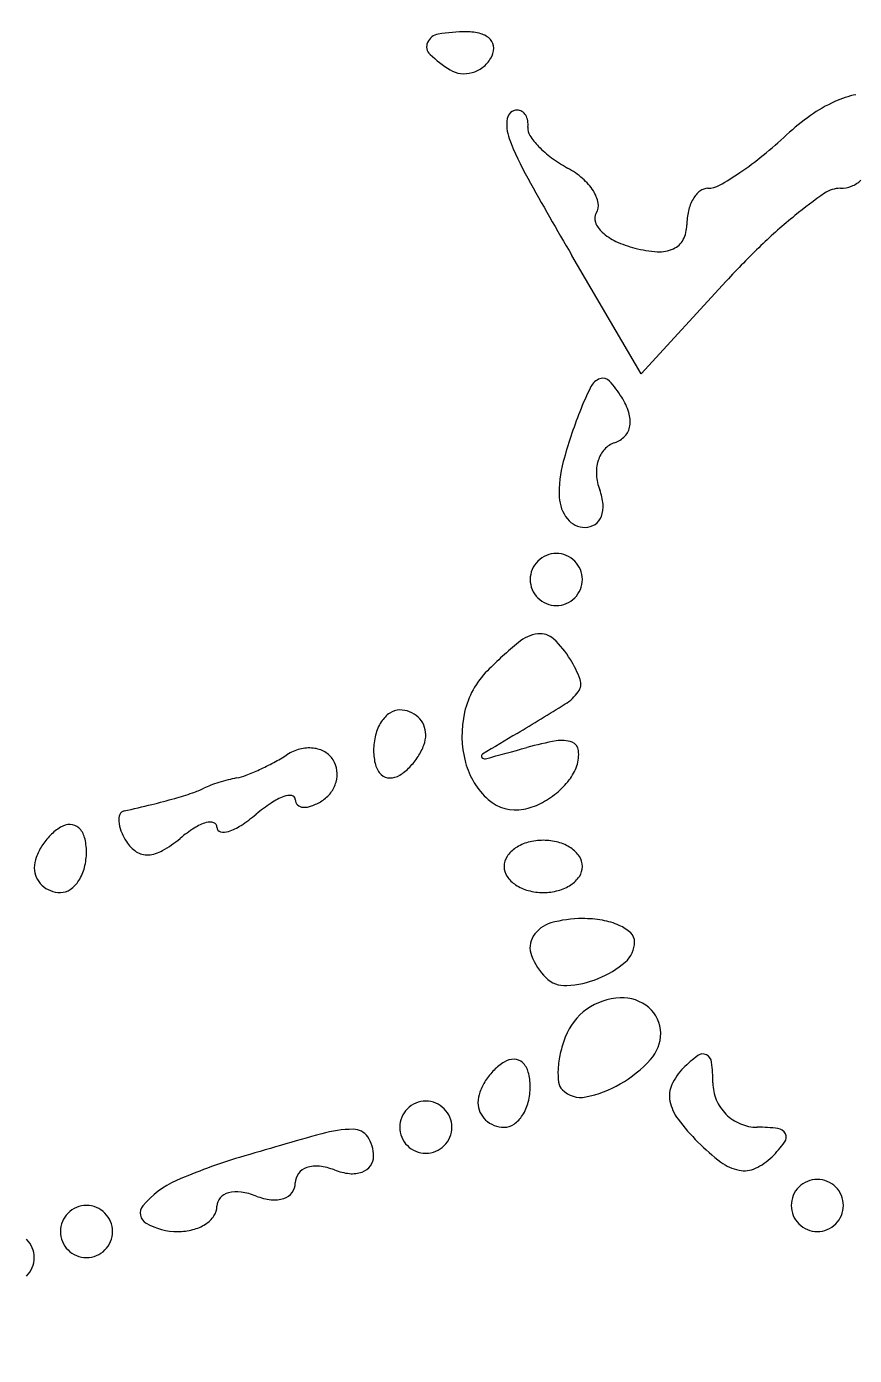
# Model space of a CAD drawing. Header units: metres. Extents: x -22 to 82, y -7 to 32.
# Drawn here: x 10.2276 to 10.2947, y 27.8755 to 27.9833 of the extents above; entities that cross this region are included whole.
import ezdxf

# ---------------------------------------------------------------- set-up
doc = ezdxf.new("R2010")
doc.units = ezdxf.units.M
doc.header["$LTSCALE"] = 2
doc.header["$MEASUREMENT"] = 0
doc.layers.add('ZSILUETAEDIFICIO', color=253, linetype='CONTINUOUS')
doc.layers.add('ZVEREDA', color=253, linetype='CONTINUOUS')

msp = doc.modelspace()

# ---------------------------------------------------------------- hatches: boundary and pattern name
at = {"layer": 'ZVEREDA'}
h = msp.add_hatch(dxfattribs=at)
h.set_pattern_fill('AR-SAND', color=256, scale=0.08)
h.set_pattern_definition([(37.50000000000001, (100.3217642182751, 117.4581959786875), (-0.0050394686487687, 0.1541459015210527), [0, -0.1216, 0, -0.136, 0, -0.13]), (7.499999999999999, (100.3217642182751, 117.4581959786875), (0.1415821364214182, 0.2257716852183792), [0, -0.0656, 0, -0.1096, 0, -0.042]), (327.5, (100.2233642182753, 117.4581959786875), (0.2491313489401196, 0.0004527242829572), [0, -0.04, 0, -0.144, 0, -0.188]), (317.5, (100.2233642182753, 117.4581959786875), (0.2404901283657835, 0.0702140451947399), [0, -0.02, 0, -0.0944, 0, -0.108])])
h.paths.add_polyline_path([(31.4583351261974, 30.10001185127862), (-5.580466054143699, 30.14202237673669), (-5.496152509190097, 24.7095630808688), (0.5053741138006274, 24.71459050236479), (0.5053741138006274, 23.02514520136083), (2.905374113800207, 23.02514520136083), (2.905811148500817, 24.71459050236479), (7.70575982083821, 24.71459050236479), (7.70575982083821, 23.02524487001511), (10.1053227861378, 23.02524487001511), (10.1057598208379, 24.71459050236479), (12.50561829493628, 24.71459050236479), (14.90575982083172, 24.71459050236479), (14.90575982083172, 23.02514520136083), (17.30547676903481, 23.02514520136083), (17.30591380373539, 24.71459050236479), (22.10547676902863, 24.63459050236452), (22.10547676902863, 23.02461800278962), (24.5050398048495, 23.02461800278962), (24.5050398048495, 24.63406330379348), (31.4583221007949, 24.61459050236454), (29.30561829493013, 24.61459050236454), (29.30561829493013, 20.61092766967829), (30.50572014345363, 20.61326742045304), (30.50572014345363, 24.61459050236454), (31.4583221007949, 24.61459050236454)])
h.paths.add_polyline_path([(3.274978631708791, 29.84745587849517), (21.85115500656482, 29.84745587849517), (21.85115500656482, 26.26298918530352), (3.274978631708791, 26.26298918530352)], flags=16)
edge = h.paths.add_edge_path(flags=0)
edge.add_line((4.190763625501631, 28.45334721717251), (4.191796270515823, 28.45334721717251))
edge.add_arc((4.030850849770815, 28.47872758158093), 0.1629343160792154, 351.0385129392877, 357.3660182868147)
edge.add_arc((4.112611057247875, 28.47496619707363), 0.0810876329450389, 344.53720768220717, 357.3660765305271, ccw=False)
edge = h.paths.add_edge_path(flags=0)
edge.add_arc((4.129473601766023, 28.48361260777853), 0.0424070857397566, 8.446156974039805, 17.04280200703507)
edge.add_arc((4.048520085864993, 28.46875624364435), 0.1245244297232045, 3.3254775150875844, 12.657113459455672, ccw=False)
edge.add_arc((4.009668740244905, 28.46649875537224), 0.1634413066505545, 3.325477516473139, 5.867953198212037)
edge.add_arc((4.024461425057098, 28.46801930679646), 0.148570677863494, 5.867861931155238, 8.446156969658695)
edge = h.paths.add_edge_path(flags=0)
edge.add_arc((4.187625943115307, 27.71049756740979), 0.005506773619038, 0, 44.649192788606285, ccw=False)
edge.add_line((4.193132716734738, 27.71049756740979), (4.193170576032799, 27.71059180186387))
edge.add_arc((4.083131412969806, 27.72142825678299), 0.110571452748189, 354.3757511834748, 357.7808422671732)
edge.add_arc((4.083495542828814, 27.72707965905653), 0.1105714527485412, 354.8460124112327, 363.6003750095574)
edge.add_arc((4.265141154600997, 27.71569919341579), 0.0736096129205384, 165.585485692761, 181.0365879312016)
edge = h.paths.add_edge_path(flags=0)
edge.add_ellipse((4.155844521799992, 27.55226263330349), major_axis=(-0.004886144824328529, 0.5517489951021792), ratio=0.0764573230342362, start_angle=264.41174822548277, end_angle=281.9145976805995, ccw=False)
edge.add_arc((-177.0033036909715, 27.24610176780652), 181.2017851309283, -3.410605131648481e-12, 0.07993633669821065, ccw=False)
edge.add_line((4.198481439956822, 27.24610176779618), (4.210484766247419, 27.6590139235833))
edge.add_ellipse((4.18687514976483, 27.77778923014426), major_axis=(0.01575538398604225, -0.1077800230216994), ratio=0.5161088083865675, start_angle=337.05526251174393, end_angle=345.80434126128097, ccw=False)
edge = h.paths.add_edge_path(flags=0)
edge.add_arc((387.0379938681306, 26.57348742740584), 383.1770730560518, 179.7962796488156, 179.8227156500893, ccw=False)
edge.add_arc((63.47661150482531, 27.72394417231078), 59.61364541384286, 179.6242268241421, 179.7962796450261, ccw=False)
edge.add_arc((107.9126775625507, 27.43250698258277), 104.0506671673548, 179.4892207827528, 179.6242268252662, ccw=False)
edge.add_arc((4.908773407262004, 28.32581589378475), 1.043191389333353, 173.5744382351789, 178.1175676432889, ccw=False)
edge.add_arc((3.941956756071903, 28.43638332363668), 0.0700943375474026, 136.9440126095541, 174.9430767679891, ccw=False)
edge.add_arc((3.939591411760631, 28.44492007257332), 0.0627084935053294, 98.57263522089539, 141.1716653543758, ccw=False)
edge.add_arc((3.971787529488921, 28.27408536092594), 0.2365196678389941, 91.78341864015289, 100.1162303726033, ccw=False)
edge.add_arc((4.161354391850892, 22.18584956753244), 6.327705978506592, 91.01273401402932, 91.78341864030182, ccw=False)
edge.add_line((4.049514576590127, 28.51256710557305), (4.169165289891879, 28.51468221717266))
edge.add_line((4.169165289891879, 28.51468221717232), (4.179750299263304, 28.53043944484654))
edge.add_arc((4.190827730734469, 28.52494372944767), 0.0123657743692955, 51.76101418273163, 153.6131534045893, ccw=False)
edge.add_line((4.198481439891822, 28.53465625290397), (4.198481439891822, 28.53636044799151))
edge.add_arc((4.193339192636984, 28.51586697619842), 0.0211287740527576, 75.9140893002533, 183.0668013861589)
edge.add_line((4.172240678425823, 28.51473658199643), (4.049514576590127, 28.51256710557305))
edge.add_arc((4.161354391844498, 22.18584956753244), 6.327705978506354, 91.01273401397248, 91.78341864024476)
edge.add_arc((3.971787529489319, 28.27408536092594), 0.2365196678390667, 91.78341864027549, 100.1162378328985)
edge.add_arc((3.941258338745911, 28.44519436956017), 0.0627084935053418, 100.1162378329312, 120.5228893311077)
edge.add_arc((3.942263761789718, 28.43729516592452), 0.0700943375474093, 117.9506432260986, 158.4595108276586)
edge.add_arc((4.001405707587139, 28.41591235581501), 0.1329691207264811, 159.2459526752788, 175.8968395766796)
edge.add_arc((4.909294928725814, 28.35078371074917), 1.04319138933335, 175.8968395763732, 179.4892207827571)
edge.add_arc((107.9126775622392, 27.43250698108915), 104.0506671670563, 179.4892207819287, 179.6242268244366)
edge.add_arc((63.47661150489225, 27.72394417644966), 59.6136454138861, 179.6242268281098, 179.7962796489794)
edge.add_arc((387.0379938451551, 26.57348740949783), 383.1770730331307, 179.7962796461218, 179.8227156473993)
edge.add_line((3.862755088178147, 27.75911035599103), (3.884622839891307, 27.72070371717251))
edge.add_arc((3.929255688633731, 27.74845655913333), 0.0525576961415898, 211.8734753522308, 222.0820973833024)
edge.add_arc((3.940104661909288, 27.75825274944765), 0.0671749997825091, 222.0818102784924, 230.2563674642507)
edge.add_arc((3.958449832274908, 27.78343227505326), 0.0982851158739191, 231.4181484407944, 254.9741783521728)
edge.add_arc((3.959368323424485, 27.7758030788865), 0.0911999037654329, 253.1739702547738, 268.217256623099)
edge.add_arc((3.968627737210397, 41.24924821526616), 13.56460629090511, 269.9489048779313, 270.3532500274084)
edge.add_arc((4.049525169780992, 16.95504494612499), 10.72985513343538, 89.5075836061958, 89.98540653837108, ccw=False)
edge.add_arc((4.130247462298712, 27.54011210430104), 0.1448483138350315, 64.17034698782749, 85.44946313993978, ccw=False)
edge.add_arc((4.191746138397974, 27.66642980881176), 0.0043674083606586, 1.4282544963651844, 68.34992075025048, ccw=False)
edge.add_arc((4.197384248272812, 27.67701561994579), 0.0105538936861254, 212.0429010611537, 263.0773218994982, ccw=False)
edge.add_arc((4.200612712082403, 27.70999352945552), 0.0404527841329601, 231.8085000024286, 252.4850053579366, ccw=False)
edge.add_arc((4.161788889977004, 27.66257060467501), 0.0208577567284913, 48.53142696656482, 82.63062587060486)
edge.add_arc((4.11933816690663, 27.13308106570912), 0.5520225538390414, 85.31102351279071, 89.99478211468639)
edge.add_arc((4.118411279294634, 16.9552485283175), 10.72985513343608, 89.99478211606726, 90.35325002811415)
edge.add_arc((4.073781246147718, 41.2494889468843), 13.56460629090747, 269.50474175352076, 269.9090879921701, ccw=False)
edge.add_arc((3.956613111675125, 27.77658927219733), 0.0911999037654514, 239.2648217281377, 269.94890487625094, ccw=False)
edge.add_arc((3.940104661909288, 27.75825274944765), 0.0671749997825307, 215.766892496466, 243.3781184107606, ccw=False)
edge.add_line((3.885598753388649, 27.71898970661965), (3.862755088177721, 27.75911035598011))
edge = h.paths.add_edge_path(flags=0)
edge.add_arc((3.982208672812931, 27.77710128656037), 0.0039699795081061, 57.093542815945284, 128.0095147918335, ccw=False)
edge.add_arc((3.983777369758798, 27.77691396217733), 0.0035691351575788, -36.39606693346491, 80.51639118771561, ccw=False)
edge.add_arc((3.985008823383225, 27.77555727172944), 0.0018093348073117, 293.7971605359992, 335.12409378026587, ccw=False)
edge.add_arc((3.984854518882713, 27.77590723729099), 0.002191808038586, 257.1681723130867, 293.7964911424778, ccw=False)
edge.add_arc((3.98554989726631, 27.77896024180501), 0.0053230039216045, 238.282669802615, 257.1684968903267, ccw=False)
edge.add_arc((3.980302814458611, 27.77683864407101), 0.0034331700992157, 99.02971341141892, 315.4979837284754, ccw=False)
edge = h.paths.add_edge_path(flags=0)
edge.add_arc((4.003867887505493, 27.77651366478631), 0.0041965817445002, 179.5419055987072, 270.4580944011244)
edge.add_arc((4.003949051078308, 27.77651352882827), 0.0041965817444636, 269.3499522369119, 383.1232100615633)
edge.add_arc((4.003864094692489, 27.77672872215237), 0.0041965817444639, 19.96411019100292, 182.4788541983977)
edge = h.paths.add_edge_path(flags=0)
edge.add_arc((3.979353550216473, 28.42993420992462), 0.0009651872828333, 125.0907544769644, 237.6009057839097)
edge.add_arc((3.995965221876986, 28.40704187017155), 0.0279429480104366, 127.8062335931203, 268.779035296377)
edge.add_line((3.995369806797299, 28.37910526650563), (4.002718144077988, 28.38645734180113))
edge.add_arc((4.10007393273122, 28.38764962442366), 0.0973630891154655, 166.3647067637932, 180.7016464897838, ccw=False)
edge.add_arc((3.991574634341134, 28.42003595056144), 0.0167827455633406, 325.7976337708378, 488.477492724186)
edge.add_arc((3.995342312636922, 28.45231582363164), 0.0238394652163404, 233.4109544616884, 272.5958997522416)
edge.add_arc((3.987035091752404, 28.42505208948006), 0.0100004255996245, 20.17316381762081, 145.4473270086913)

# ---------------------------------------------------------------- linework, layer by layer
at = {"layer": 'ZSILUETAEDIFICIO'}
for p, q in [((10.27743480410962, 27.95514006625405), (10.27181067910962, 27.96473694125393)), ((10.28432355410931, 27.96266081625413), (10.27743480410962, 27.95514006625405))]:
    msp.add_line(p, q, dxfattribs=at)
for centre, radius, start, end in [((10.261171027091, 27.98155484469254), 0.0011508836762109, 99.02949348470847, 156.6840249350157), ((10.26327156104912, 27.96833488388285), 0.0145366823713132, 89.99983027874644, 99.02840938595568), ((10.26327160548931, 27.97849406249435), 0.004377503759770001, 74.56910225859814, 90.00001805850596), ((10.26399954983182, 27.98113132833032), 0.0016416174216916, 42.48827374209792, 74.56876527833937), ((10.260908530129, 27.981667972678), 0.0008650470164518, 156.6835480416394, 226.7240309491135), ((10.2644578898273, 27.98155114552173), 0.0010200693338153, 359.2821887317184, 42.48833579220006), ((10.26388741372898, 27.98155828305318), 0.0015905900809591, 328.2827751373455, 359.282544026466), ((10.26729844183342, 27.98845433679446), 0.0101862974427074, 226.7234678354805, 238.2821338653045), ((10.26291542730931, 27.98215897248326), 0.0027332122369466, 307.6150980099825, 328.283227421014), ((10.26305240305123, 27.98158421476097), 0.0021099478902022, 238.2822481462088, 263.0229542478415), ((10.26308239656262, 27.98182929925684), 0.0023568608725388, 263.0229402028448, 285.7938326228482), ((10.26303186966632, 27.982007906587), 0.0025424775355707, 285.7939818250169, 307.6143388600678), ((10.29819864897098, 27.96603791391527), 0.0122760976014975, 114.5022062409039, 125.0600729890935), ((10.29656964024323, 27.96961223414974), 0.0083480657064606, 102.1079080472879, 114.5026376000195), ((10.26737677744291, 27.97571453255398), 0.0008120337000661, 89.99988240396209, 170.9604467713789), ((10.26737679177521, 27.97578265073781), 0.0007439155164034, 58.5661395143121, 90.00097549618735), ((10.2672822166644, 27.97562793193651), 0.0009252504524277, 31.87057379954345, 58.56567441257496), ((10.26702153053364, 27.97546590272833), 0.0012321881037401, 9.247571328893672, 31.86868145851713), ((10.30150859444191, 27.96132160919302), 0.0180379783047143, 125.0605373064145, 132.9733765014902), ((10.26972600107663, 27.97534079776898), 0.0031908000547886, 170.9605939462313, 200.6105542328958), ((10.26920013441782, 27.97500077696583), 0.0009641144084283, 172.2708374178166, 213.7448143863647), ((10.2664542020818, 27.97537347885242), 0.0018069956742341, 352.2703979190585, 9.249238013841294), ((10.28908718328941, 27.98262230834496), 0.0238759583318216, 200.6106665683055, 209.1300604627441), ((10.27354573530991, 27.97790379003914), 0.0061901771727014, 213.7443853245934, 224.2487363785139), ((10.2637504814399, 28.00185018874197), 0.0373537255662434, 309.0916134116578, 312.9731458951092), ((10.27530295131987, 27.97961541608652), 0.0086432307448657, 224.248249791819, 233.5809247289157), ((10.2697916951804, 27.99441413906084), 0.0277729584618091, 304.2445744216507, 309.0917620469357), ((10.27744371649047, 27.98251721549951), 0.0122492417463264, 233.5813667762997, 240.7675684177589), ((10.26785127157538, 27.96537646994176), 0.0073930635596272, 49.1615718906689, 60.76710057147776), ((10.55893565279462, 28.13300230512982), 0.3327972103156498, 209.1298761159649, 210.3718072761157), ((10.26969616005573, 27.96751083416734), 0.0045718715864142, 32.5270075420395, 49.16209487847328), ((10.27173013763988, 27.991566737982), 0.0243283609434235, 299.6743658267448, 304.2443589501184), ((10.29360395243, 27.97255855531546), 0.0023707042528016, 291.4541773038613, 313.5213794740971), ((10.2711938150162, 27.96846598457751), 0.0027955600471348, 10.77852999897982, 32.5262090299125), ((10.28359800543441, 27.96817136810233), 0.0022739489399319, 128.3941483702636, 150.0153117972104), ((10.2828404753584, 27.96912736019846), 0.0010542060557611, 89.99979612282408, 128.3950414204039), ((10.2828404732584, 27.97206795853145), 0.0018863922773653, 270.0001777207437, 299.6747028389979), ((10.31508326384963, 27.93698527255975), 0.0399415305186885, 124.8176220606931, 129.1214042298274), ((10.29357078082222, 27.96791737450354), 0.0022641917505559, 90.00004333711567, 124.817621712485), ((10.2935707833615, 27.97264294040474), 0.0024613741506517, 269.9999010247111, 291.4543253316943), ((10.27282124939049, 27.96877579670701), 0.0011388988874625, 328.282473882916, 10.77880668688683), ((10.28461988197682, 27.96758186805079), 0.003453670081497, 150.0169870516542, 167.2362719037624), ((10.27451692648239, 27.96772780359976), 0.000854492783241, 148.2821934962897, 200.7014796548524), ((10.28627413702839, 27.96720704354703), 0.0051498579187455, 167.2353156819297, 179.999747367302), ((10.31769169916265, 27.93377795475254), 0.0440756352943636, 129.1213323557584, 133.8920065178533), ((10.27566410070648, 27.96816136963946), 0.0020808647538594, 200.7027975497675, 227.7186638863517), ((10.277218654526, 27.96987070906084), 0.0043913795937517, 227.7168090156752, 245.315258265437), ((10.2785654897491, 27.96720706409826), 0.0025587893605986, 332.390628591794, 4.827566522514901e-05), ((10.27927474515741, 27.97434451962954), 0.009315045877666002, 245.3163148158231, 255.345149846491), ((10.27931419062972, 27.97449527748887), 0.0094708787271541, 255.3450220332856, 266.4677052692971), ((10.27890320466142, 27.96783788811479), 0.0028008155534179, 266.4684401077392, 294.0213898358546), ((10.27937246956822, 27.96678502942297), 0.0016481139544014, 294.0204065577189, 332.390250956389), ((10.33130671289899, 27.91962594931067), 0.0637135541522919, 133.8920304140543, 137.5114476455283), ((10.27451657984531, 27.95351264839161), 0.0013012000497935, 109.1838884613389, 153.3609064559808), ((10.27432674078202, 27.95405821860913), 0.0007235446755033, 42.61588489811142, 109.18213731825), ((10.26852868751641, 27.9487233815633), 0.0086024981577703, 31.71754305769743, 42.61728818747084), ((10.29504857935743, 27.94321301819923), 0.0242717330443256, 153.3599727125828, 158.6139918078864), ((10.27095822706613, 27.95022495564479), 0.0057463841641915, 17.98092296924249, 31.71727130613314), ((10.30933515092312, 27.9376188177676), 0.0396145230567346, 158.61482878324, 164.7708106985358), ((10.27419062392914, 27.95127403889217), 0.0023480073251888, 351.1781273469044, 17.98083979193437), ((10.27496133229599, 27.95115439049766), 0.001568066863798, 316.8734577345681, 351.179396463335), ((10.27586962129379, 27.94775731067102), 0.0018880723248739, 108.4351500638965, 138.3415423570987), ((10.27463553513351, 27.95145965032845), 0.0020145277818161, 288.4340301207583, 316.8713606617687), ((10.2769669373304, 27.94714492317428), 0.0031731417445442, 162.5092587351012, 183.6703578378458), ((10.27633364725062, 27.94734449406548), 0.002509150128804, 138.341752408029, 162.5094286277807), ((10.28017461802281, 27.94555753045483), 0.009392679331366999, 164.770908410679, 182.7017307657296), ((10.27793580162262, 27.94720705127526), 0.0041439959649513, 183.6700512806968, 200.9934791186697), ((10.27379462347722, 27.94525645841657), 0.0030055849392256, 182.7016168895159, 218.5382905745021), ((10.26997749312321, 27.94415316914751), 0.0043801386082043, 5.345995992062382, 20.99363634299451), ((10.2721851808644, 27.9443597812143), 0.002162803787324, 338.8194066152532, 5.345379033217461), ((10.2728905591523, 27.94453633618633), 0.0018497699322848, 218.5380480633338, 269.9998438048628), ((10.27289053841812, 27.94410495754465), 0.0014183912907248, 270.0006338571307, 304.1322135705543), ((10.27290759597579, 27.94407987435926), 0.0013880577384776, 304.1303552269975, 338.8187124354771), ((10.2705493022647, 27.93847327538231), 0.0020982908719379, 90.0006322764197, 112.6246928509962), ((10.27054925595422, 27.93847327538231), 0.0020982908719275, 67.37530714900383, 89.9993677235803), ((10.27056122961793, 27.93844465718496), 0.002129317422616, 135.0007884557555, 157.3767585279062), ((10.27056118817865, 27.93844461574554), 0.0021293174226753, 112.6232414641004, 134.9992115355853), ((10.2705373700407, 27.93844461574446), 0.0021293174236129, 45.00078848604417, 67.37675855896137), ((10.27053732860099, 27.93844465718604), 0.0021293174221929, 22.6232414438527, 44.99921151395584), ((10.27053256998192, 27.93845654309899), 0.0020982908723822, 157.3753071537919, 179.9993677297945), ((10.2705325699815, 27.93845658940933), 0.0020982908719379, 180.0006322764197, 202.6246928509859), ((10.270565988237, 27.9384565430978), 0.002098290872795, 0.0006323012501987612, 22.62469287485876), ((10.27056598823742, 27.93845658941046), 0.0020982908723822, 337.3753071203532, 359.9993676925357), ((10.27056122961829, 27.93846847532319), 0.0021293174229968, 202.6232414617345, 224.9992115355853), ((10.27053732860051, 27.938468475322), 0.002129317422511, 315.0007884946941, 337.3767585664963), ((10.27056118817814, 27.93846851676278), 0.0021293174225635, 225.000788477385, 247.3767585472173), ((10.27054930226521, 27.93843985712584), 0.0020982908719275, 247.3753071351691, 269.999367711152), ((10.27054925595371, 27.93843985712584), 0.002098290871903, 270.000632288848, 292.6246928648309), ((10.27053737004121, 27.93846851676381), 0.0021293174233184, 292.6232414297209, 314.9992115009855), ((10.2694580502023, 27.93099715324092), 0.0030822231904903, 97.70601702605467, 129.9213304663382), ((10.26925565679332, 27.93249282556394), 0.0015729191157792, 46.67944929122626, 97.70563322574425), ((10.29215840369599, 27.90386846522784), 0.0384555431089487, 129.9214260912314, 135.000209189987), ((10.26466952914569, 27.92762962422728), 0.0082574754991256, 31.71751723032992, 46.67952954242949), ((10.26445182475183, 27.92749514002196), 0.0085133684487467, 19.59002310351769, 31.71714662833001), ((10.26983650266379, 27.92619009993365), 0.006887796252346999, 134.9996013969444, 167.3470185270608), ((10.27145367312215, 27.92998701125686), 0.0010813227780601, 324.2348168490592, 19.59007708927891), ((10.26926663482689, 27.93156232518663), 0.0037766428856534, 302.0855238468879, 324.234920662033), ((10.25851516000901, 27.92553415236478), 0.0025538076012887, 124.9370861495863, 147.3228174126963), ((10.25785929249352, 27.9264730468438), 0.0014085194103084, 90.0005444396617, 124.9376941045728), ((10.2578592754605, 27.92565411961783), 0.0022274466362008, 68.74814367769653, 89.99990614089133), ((10.25789598850022, 27.92574857454167), 0.0021261077026121, 46.74101697250396, 68.74759126537276), ((10.2715258980449, 27.92581093020203), 0.0086192194912969, 167.3476376478104, 194.6934268339683), ((10.1575426889824, 28.10976465226605), 0.2141056933079228, 300.8632014602006, 302.0856526184319), ((10.25942670911331, 27.92494942801733), 0.0036367777447609, 147.3223834780847, 165.7437675603188), ((10.2579706904078, 27.92582796225417), 0.0020170995198748, 24.07311191475901, 46.7409743636027), ((10.25811271161339, 27.92589136721631), 0.0018615674963757, 0.0007398387543201653, 24.0743547034896), ((10.2608641435456, 27.92458428641186), 0.005119864436182, 165.7447077474439, 180.0005053551689), ((10.25752369654597, 27.92589136183881), 0.0024505825637735, 339.5110204183679, 0.0006877443879182353), ((10.50237657704449, 27.53274249656567), 0.4581033355883588, 120.8628146612158, 121.2707601804849), ((10.27097360831038, 27.922932570895), 0.002474825341469, 69.88155658591134, 100.0706578469518), ((10.25069537816015, 27.92114791567002), 0.0036729206912666, 104.5624159270579, 122.4545146416824), ((10.25052244862241, 27.92181358321614), 0.0029851577182905, 83.66125730634008, 104.562372601573), ((10.25058140498572, 27.92234402275903), 0.0024514518440586, 60.31463473888415, 83.66200568731544), ((10.25086921537084, 27.92284898567351), 0.0018702269643966, 31.71726115386017, 60.31345147911658), ((10.2602139002195, 27.92458421433537), 0.0044696211098785, 179.9996549300594, 195.1307609768674), ((10.25522238919282, 27.9267513424785), 0.0049073247629528, 327.322660860261, 339.51034717069), ((10.11664273869681, 28.47460619319855), 0.5702718988124431, 285.0607105704808, 285.4076935460918), ((10.2751335928358, 27.89951133871682), 0.0262626286864524, 100.0715203130725, 105.4082303520171), ((10.27154902898312, 27.92450336612234), 0.0008019515877755, 5.884952223324361, 69.88275279678965), ((10.26939713235902, 27.92428158431613), 0.0029652468174191, 341.5828783418359, 5.884492885901064), ((10.23788645052062, 27.94168609105196), 0.0205387550320552, 294.7785059633977, 298.3892164030777), ((10.23931559775312, 27.93904222755378), 0.0175333472479507, 298.3884730270965, 302.4539842297526), ((10.25060335993413, 27.92268466462849), 0.0021827657923287, 7.40849691625174, 31.71758975899575), ((10.25750669783912, 27.92385220798701), 0.0016651999536039, 195.1311728211754, 226.7416359050966), ((10.25480785027432, 27.92701729876177), 0.0053998440594337, 315.6366025921568, 327.3221384303556), ((10.2690715708429, 27.92516730576563), 0.0060819031082324, 194.6930196181848, 228.4710530076857), ((10.26467869052823, 27.92413668242426), 0.0001844628849555, 121.2743482889562, 214.1747101773814), ((10.26475245003465, 27.92418675198479), 0.0002736112198693, 214.1730176725384, 285.0625062183323), ((10.2685662619572, 27.92455829272978), 0.0038409826050456, 322.1275437132263, 341.5823288279791), ((10.24783147191991, 27.90719565172344), 0.0155063372352496, 104.4739192960701, 107.3413088453084), ((10.2465468555263, 27.91217152614547), 0.0103673134472049, 100.5957556177233, 104.4729348694213), ((10.24382715645129, 27.92670929724915), 0.0044226680189766, 280.5975868010365, 291.1076553993513), ((10.23886088288489, 27.93957550591637), 0.0182140855885255, 291.1066038850751, 294.778032522712), ((10.25039715497749, 27.92265784517377), 0.0023907075323117, 344.7022204948749, 7.408663523026771), ((10.25705587415291, 27.92337310378417), 0.0010073376328933, 226.7414538778805, 270.0258772126962), ((10.25705563429551, 27.92389438078277), 0.0015286146866719, 270.0260431276026, 301.7176733420232), ((10.25561114329523, 27.92623161556668), 0.0042761992048996, 301.7175508130449, 315.6370356907901), ((10.2663297062102, 27.92629762077831), 0.0066742569773509, 309.26480020977, 322.1279298263657), ((10.23013626823723, 27.95389868856302), 0.0345233029647603, 285.9626658953651, 288.4668501635373), ((10.23882565580132, 27.92787873283402), 0.0070907756955772, 288.4670893048089, 296.5653403993099), ((10.24428380947373, 27.91696266892507), 0.005113809212616001, 110.2470594733971, 116.5658699122994), ((10.2475285010089, 27.90816475553453), 0.0144909784603991, 107.3399424711292, 110.2451412374146), ((10.25013642038292, 27.92278567081581), 0.0026864958305842, 301.7170804322934, 322.7597845503849), ((10.25025248124783, 27.9226974285508), 0.0025406986376278, 322.760122233961, 344.7019779678876), ((10.26609016060434, 27.92659068248963), 0.0070527636003127, 296.720260553337, 309.2646610947619), ((10.21153572685921, 28.02697770787404), 0.109941357865957, 282.6044126000157, 283.8131131580033), ((10.22562976836181, 27.96965457671013), 0.0509109981159443, 283.8128745456302, 285.9623199855317), ((10.255751398168, 27.90794500686303), 0.0149140800475575, 123.8419959988243, 129.6899380286437), ((10.250217438627, 27.91619847906782), 0.0049770527437576, 110.5870882102028, 123.842220423917), ((10.24893657477764, 27.91960856202479), 0.0013343507287985, 81.88947481684939, 110.5880970132427), ((10.24907973643639, 27.92061322123578), 0.0003195426730078, 359.9991067432048, 81.88755431933495), ((10.25000111884651, 27.92061320788304), 0.0006018397368807, 179.9992030729757, 225.8719202207191), ((10.25006721876412, 27.92068137840835), 0.0006967945646969, 225.8734979803543, 266.9961098231387), ((10.25012004549782, 27.92168732447846), 0.0017041267637936, 266.9948055400311, 290.7671427870564), ((10.24901613965648, 27.92459818359202), 0.004817277721224, 290.7680761513193, 301.7181270828375), ((10.2672701036679, 27.92313321682883), 0.0033647719401375, 228.4713644063913, 280.9799943580801), ((10.26691860286542, 27.92494483946876), 0.0052101795926331, 280.9801394872412, 296.7208487487923), ((10.23627025963847, 27.91893694288348), 0.0011790826782764, 156.5415760454957, 184.3375484816694), ((10.2356325573503, 27.91921368308897), 0.0004839212944022, 102.6047413693575, 156.5425985124901), ((10.23756291789533, 27.92986079780036), 0.0135661360164883, 303.2834171562571, 309.6903950996463), ((10.23261241492384, 27.91472651694153), 0.0042761992048996, 121.7175508130449, 135.6370356907912), ((10.23116792392261, 27.91706375172544), 0.0015286146861938, 90.02604309352256, 121.7176733130146), ((10.23116768406612, 27.91758502872386), 0.0010073376328933, 46.74145388672915, 90.02587721269616), ((10.23071686037997, 27.91710592452114), 0.0016651999536039, 15.13117282117539, 46.74163590509664), ((10.237684965092, 27.91904430445652), 0.0025978561013334, 184.3388004439257, 201.9575268172043), ((10.24058452884515, 27.92021325823276), 0.0057241834815495, 201.9570954570497, 211.7175995026326), ((10.24770105004865, 27.90826816678629), 0.0119487972632968, 122.8655380104505, 129.6904265770844), ((10.24327317401932, 27.91512150365594), 0.0037894889373752, 106.8033500837149, 122.8642859735345), ((10.24246433766874, 27.91779999105484), 0.0009915412987553, 70.89899832624735, 106.8043216272784), ((10.24265967823501, 27.918364065459), 0.0003946008746433, 0.000115451715883645, 70.89916940165712), ((10.24342770531823, 27.91836405841747), 0.0003734262083714, 179.998797600178, 255.4757902490203), ((10.24362247887322, 27.91911599787801), 0.0011501820835901, 255.4772477135191, 288.4352494577633), ((10.24259710186951, 27.92219226155618), 0.0043928347349088, 288.4344803459886, 303.2826133137275), ((10.23300116902621, 27.91420679002778), 0.004907324764095, 147.3226608401514, 159.5103471501629), ((10.23341570794514, 27.91394083374649), 0.0053998440598165, 135.6366025955366, 147.3221384329674), ((10.22800965799999, 27.91637391817295), 0.0044696211094395, 359.9996549300594, 15.13076097837881), ((10.23794605319449, 27.91858256985012), 0.002622458419695, 211.7173617754493, 236.8838442783392), ((10.2336895316655, 27.92515088840929), 0.0099908685682531, 299.7770103760188, 309.6903268717426), ((10.26916073659839, 27.91382096685652), 0.0034424800042402, 104.8420182870199, 123.6898305852228), ((10.26949176619092, 27.91257186174812), 0.0047347045057347, 89.99984367062694, 104.8422710664952), ((10.26949179202782, 27.91257186174653), 0.0047347045074451, 75.1577289331003, 90.00015632937308), ((10.26982282162112, 27.91382096685652), 0.0034424800040053, 56.3101694210696, 75.15798172028671), ((10.230699861673, 27.91506677067082), 0.0024505825637735, 159.5110204519643, 180.0006877762794), ((10.22735941467337, 27.91637384609646), 0.005119864436182, 345.7447077474438, 0.0005053551688704996), ((10.23738433645511, 27.91772148566952), 0.0015943574227378, 236.8849573162436, 273.4040355202893), ((10.23731989787964, 27.91880608517005), 0.0026808694582952, 273.402431820714, 299.7762092696493), ((10.26777227401661, 27.91519157260888), 0.0014529949071541, 146.2818675396374, 180.0002505907335), ((10.26862755254089, 27.9146207416893), 0.0024812698179476, 123.6897227416727, 146.2811010451333), ((10.27035600567822, 27.91462074169044), 0.0024812698169502, 33.71889893886028, 56.31027724376609), ((10.27121128420251, 27.91519157260814), 0.0014529949071254, 359.9997494361684, 33.71813249269344), ((10.23011084660649, 27.91506676529184), 0.0018615674972988, 180.0007398387543, 204.0743546984744), ((10.22879684910623, 27.91600870449093), 0.0036367777443202, 327.322383474219, 345.7437675585644), ((10.26777227401612, 27.91519155989914), 0.0014529949066205, 179.9997494092665, 213.718132462853), ((10.27121128420299, 27.91519155989982), 0.0014529949066994, 326.2818675048161, 0.0002505638315558978), ((10.23025286781083, 27.91513017025397), 0.0020170995193976, 204.0731119200206, 226.7409743686013), ((10.23032756971881, 27.91520955796665), 0.0021261077026121, 226.7410169725039, 248.7475912653728), ((10.22970839820999, 27.91542398014354), 0.0025538076012887, 304.9370861466801, 327.3228174126963), ((10.26862755254089, 27.91576239081883), 0.0024812698178961, 213.7188989548667, 236.3102772583273), ((10.26916073659839, 27.91656216565184), 0.0034424800043416, 236.3101694168715, 255.157981713951), ((10.26982282162112, 27.91656216565184), 0.0034424800041771, 284.8420182787448, 303.6898305768266), ((10.27035600567822, 27.9157623908178), 0.0024812698169382, 303.6897227562339, 326.2811010611397), ((10.2303642827589, 27.91530401289026), 0.0022274466362008, 248.7481436646703, 269.9999061291926), ((10.23036426572591, 27.91448508566401), 0.0014085194098615, 270.0005444211625, 304.9376940947001), ((10.26949176619183, 27.91781127075984), 0.0047347045058535, 255.1577289221574, 270.0001563183778), ((10.26949179202691, 27.91781127076149), 0.0047347045074029, 269.9998436816222, 284.8422710782218), ((10.27079823774991, 27.90821040541852), 0.0024906320123443, 105.8964608882998, 148.2322626207797), ((10.27266425097579, 27.90165809759998), 0.0093034686541278, 89.99982673655506, 105.8963235287765), ((10.27266423068414, 27.90143117966431), 0.0095303865897543, 80.21655691886659, 89.9997088699349), ((10.2733061921833, 27.90515347415953), 0.0057531401252604, 65.93976556687784, 80.21770789937457), ((10.27426000965372, 27.90728992292753), 0.0034134433297304, 47.21292244908255, 65.93848853925745), ((10.27017946682713, 27.90859358405106), 0.0017628248132259, 148.2324451617318, 201.1829896468679), ((10.27591027486073, 27.9090728416005), 0.0009840042489923, 359.9999798365022, 47.21340061911233), ((10.27474234174289, 27.90907284594482), 0.0021519373667667, 310.6091885203181, 359.9998751086372), ((10.27334759848213, 27.90982135473138), 0.0051605415505267, 201.183148601321, 225.0001499859952), ((10.2709477182959, 27.91349866167843), 0.0079817754445775, 291.9540203479868, 310.6092388037665), ((10.27126742804901, 27.90774115596383), 0.0022187162763635, 224.9998314622455, 273.37651203353), ((10.27092423783211, 27.91355678126752), 0.008044458906841998, 273.3770156917082, 291.9543695512235), ((10.2759348326274, 27.89953460044927), 0.0050069838344913, 92.35198661263573, 125.5447554784386), ((10.2758679705328, 27.90116243298928), 0.0033777787161731, 49.93155982939512, 92.35195008144859), ((10.27590366970051, 27.89957823039947), 0.0049533676008537, 125.544844543178, 159.00640963838), ((10.2762951990546, 27.90167034213766), 0.0027140800549363, 359.9999813472423, 49.93167668978133), ((10.28053613095952, 27.89780063699556), 0.0099151752981201, 159.0066648251982, 167.0128979907018), ((10.27581832044299, 27.90167034136886), 0.0031909586664369, 317.8001822982591, 359.9999979382596), ((10.26712292392293, 27.89802875172546), 0.0015286146864328, 90.0260431105626, 121.7176733275044), ((10.26712268406638, 27.89855002872366), 0.0010073376331209, 46.74145389559619, 90.02587723856888), ((10.27822605194228, 27.89833344493178), 0.0075444476964453, 167.0131339723153, 176.839522302218), ((10.28843307589142, 27.8912348506035), 0.0107420214577158, 126.6770166427657, 135.0004945697703), ((10.28241437393649, 27.89931630950514), 0.0006655760924578, 63.57917856424443, 126.6763631841154), ((10.28236417792215, 27.8992152654958), 0.0007784013183178, 7.013905220509439, 63.57973516492579), ((10.2693707079454, 27.89490583374646), 0.0053998440598165, 135.6366025955366, 147.3221384329674), ((10.26856741492412, 27.89569151694332), 0.0042761992036278, 121.7175508310489, 135.63703570822), ((10.2666718603798, 27.89807092452202), 0.0016651999532532, 15.13117279096919, 46.74163587225151), ((10.26396465799979, 27.89733891817116), 0.0044696211099143, 359.9996549533788, 15.13076100089263), ((10.27619159243733, 27.8984457926498), 0.0055068884980609, 176.8396413967472, 187.9197965139618), ((10.27065199099775, 27.90635485367284), 0.0101648826311014, 299.9882643070393, 317.8001790541159), ((10.28406999710774, 27.89559778050403), 0.0045718015440241, 134.9998426861727, 155.51906596871), ((10.26953539084499, 27.89763715430229), 0.0137038882647236, 359.9996318716963, 7.012966269297764), ((10.2689561690265, 27.89517179002797), 0.0049073247640155, 147.3226608423919, 159.5103471526559), ((10.2718053178553, 27.89783557365104), 0.0010783704693254, 187.9183057627719, 224.9988222338933), ((10.27116170860222, 27.90547156003254), 0.009145069073951, 281.1436987012999, 299.9883240840242), ((10.28188975895111, 27.89659053149495), 0.0021761820111041, 155.5199110685139, 191.2550519282095), ((10.28680631360271, 27.89763709812229), 0.0035670344933865, 180.0005118861673, 202.6245724610075), ((10.2666548616732, 27.89603177067062), 0.0024505825637735, 159.5110204469856, 180.0006877709641), ((10.26331441467374, 27.89733884609814), 0.005119864436182, 345.7447077264652, 0.0005053348198343007), ((10.2725242593753, 27.89855453935826), 0.0020951244204296, 224.9998615135787, 281.1435411764854), ((10.25998622961762, 27.89402965718483), 0.002129317422616, 135.0007884557555, 157.3767585279062), ((10.25998618817829, 27.89402961574552), 0.0021293174226753, 112.6232414641004, 134.9992115355853), ((10.25997430226539, 27.89405827538127), 0.0020982908731273, 90.00063228884795, 112.6246928643519), ((10.25997425595389, 27.89405827538246), 0.0020982908719275, 67.37530713516908, 89.99936771115203), ((10.25996237004051, 27.89402961574552), 0.0021293174227384, 45.0007884644147, 67.37675853589961), ((10.25996232860072, 27.89402965718483), 0.0021293174229968, 22.62324146737595, 44.9992115355853), ((10.26606584660593, 27.89603176529096), 0.0018615674964199, 180.0007398107581, 204.0743546722343), ((10.26620786781152, 27.89609517025525), 0.0020170995207028, 204.0731119389726, 226.7409743857398), ((10.26475184910598, 27.89697370448954), 0.0036367777439842, 327.3223834961779, 345.7437675793788), ((10.28331797360192, 27.89687470774402), 0.0036323939558596, 191.2543677941764, 217.0259219425864), ((10.28685513289398, 27.89765736459049), 0.0036198932450241, 202.6234093489516, 224.9993794197207), ((10.25995756998174, 27.89404154309864), 0.0020982908723822, 157.3753071480579, 179.9993677235803), ((10.25999098823723, 27.89404154309864), 0.0020982908724451, 0.0006322764196846798, 22.62469285194217), ((10.26628256971912, 27.89617455796548), 0.0021261077017174, 226.7410169515085, 248.7475912428397), ((10.26631928275921, 27.89626901289017), 0.0022274466362008, 248.7481436537694, 269.9999061174938), ((10.26631926572583, 27.89545008566483), 0.0014085194108676, 270.0005444211625, 304.9376940886845), ((10.26566339821031, 27.89638898014351), 0.0025538076012887, 304.9370861466801, 327.3228174126963), ((10.29452719817914, 27.90532930400116), 0.0176725831814577, 217.0256267122151, 224.9995843197224), ((10.28685507744632, 27.89765742003834), 0.0036198932449862, 225.0006205751748, 247.3765906463494), ((10.28683481097801, 27.89760860074654), 0.0035670344928658, 247.3754275314173, 269.9994881065243), ((10.34346334006452, 27.56256993715317), 0.3434718203223736, 105.5223945716197, 106.6786135928979), ((10.25419671496249, 27.88396717542065), 0.0099081605464573, 90.57255818435924, 105.5224754452605), ((10.25411164725497, 27.89247928481564), 0.0013956260903597, 33.84327701204471, 90.57242887663705), ((10.25294990438283, 27.89170027823877), 0.0027943747269672, 0.0002668658326652258, 33.84355154326204), ((10.25995756998122, 27.89404158940926), 0.0020982908719379, 180.0006322764197, 202.6246928509859), ((10.25998622961762, 27.89405347532335), 0.0021293174226753, 202.6232414720938, 224.9992115442445), ((10.25996232860072, 27.89405347532335), 0.0021293174230358, 315.0007884644147, 337.3767585326241), ((10.2599909882376, 27.89404158940926), 0.0020982908719275, 337.3753071490141, 359.9993677235803), ((10.28683486715752, 27.88033767798817), 0.0137038882660918, 82.98703373045298, 90.00036812831674), ((10.28841297835172, 27.89316646506632), 0.0007784013183539, 26.42026486496146, 82.98609481474628), ((10.28851402236091, 27.89321666108128), 0.0006655760918981, 323.3236367925144, 26.42082142693046), ((10.25998618817829, 27.89405351676265), 0.0021293174227384, 225.0007884644147, 247.3767585358996), ((10.25997430226491, 27.89402485712714), 0.0020982908730643, 247.3753071494841, 269.9993677235803), ((10.2599742559544, 27.89402485712594), 0.0020982908719379, 270.0006322764197, 292.6246928509962), ((10.25996237004051, 27.89405351676265), 0.0021293174226753, 292.6232414641004, 314.9992115355853), ((10.29452701685682, 27.90532948532547), 0.0176725831828893, 225.0004156839186, 232.9743732913463), ((10.28043256345723, 27.89923536303604), 0.0107420214590201, 314.9995054353722, 323.3229833622988), ((10.25772313739915, 27.84874466477578), 0.0447288587601642, 106.6785033216181, 113.6755809159349), ((10.25439666981922, 27.89170027764862), 0.0013476092904744, 324.0666344193654, 0.0005784537400734296), ((10.28607242059914, 27.89412026074524), 0.0036323939545159, 232.9740780552057, 258.7456322051328), ((10.28479549336021, 27.89487228425224), 0.004571801543465, 294.4809340246861, 315.0001573057669), ((10.25066633487023, 27.88951889803963), 0.0012670557608761, 142.8492369702498, 179.9991763494801), ((10.25077498654099, 27.88943660023517), 0.0014033573156718, 108.4350298391718, 142.8500906850925), ((10.2510843617585, 27.88850841488176), 0.0023817442918345, 83.40868285136654, 108.4345423999577), ((10.25078554315471, 27.88592136674225), 0.0049859928644151, 69.00718926701164, 83.41000457827792), ((10.2542990570644, 27.89507739896646), 0.0048210304407113, 249.0054081305559, 263.8859483954058), ((10.25403382599941, 27.89260192449433), 0.0023313876206838, 263.8875394136265, 289.5076893898141), ((10.254338266953, 27.89174261827185), 0.0014197454330642, 289.5071237495903, 324.0662375611218), ((10.28578824435021, 27.89269204609582), 0.0021761820110355, 258.7449480718039, 294.4800889369297), ((10.2427210475459, 27.88296009669978), 0.0073690075599739, 113.6759056604786, 140.2195157952572), ((10.2446429759045, 27.88621271405816), 0.0025913133910627, 81.81268976352607, 104.6818378500277), ((10.24421061644063, 27.88320729343155), 0.0056276743458558, 69.00671155092915, 81.81318182564722), ((10.24813218615211, 27.88951892196843), 0.0012670929572907, 322.8498022215559, 359.9997416066228), ((10.29171122961841, 27.88768465718488), 0.0021293174230358, 135.0007884644147, 157.3767585326241), ((10.29171118817862, 27.88768461574551), 0.0021293174226753, 112.6232414641004, 134.9992115355853), ((10.2916993022647, 27.88771327538217), 0.0020982908719379, 90.0006322764197, 112.6246928509962), ((10.2916992559542, 27.88771327538217), 0.0020982908719275, 67.37530714900383, 89.9993677235803), ((10.29168737004034, 27.88768461574551), 0.0021293174227384, 45.0007884644147, 67.37675853589961), ((10.29168732860063, 27.88768465718488), 0.0021293174229968, 22.62324146737595, 44.9992115355853), ((10.23247930226512, 27.88559827538234), 0.002098290871903, 90.00063228884795, 112.6246928648309), ((10.23247925595365, 27.88559827538126), 0.0020982908730643, 67.37530713564935, 89.99936771115203), ((10.24407108823081, 27.88763020305129), 0.0010168091213072, 138.1790658644646, 180.0006647604903), ((10.24433297493283, 27.88739583522153), 0.0013682531761577, 104.6811994368756, 138.1777595774883), ((10.24801311399301, 27.89311645326785), 0.0049860166380617, 249.0060764493584, 263.4088917607161), ((10.24771419646123, 27.89052939262649), 0.0023817442917084, 263.4086828405082, 288.4345423895762), ((10.2480235716782, 27.88960120727211), 0.0014033573146715, 288.4350298509247, 322.8500907034673), ((10.2916825699815, 27.88769654309897), 0.0020982908719275, 157.3753071490141, 179.9993677235803), ((10.29168256998193, 27.88769658940947), 0.0020982908724451, 180.0006322764197, 202.6246928519422), ((10.29171598823791, 27.88769654309777), 0.0020982908719555, 0.0006323074643410529, 22.62469288441359), ((10.29171598823743, 27.88769658941067), 0.0020982908723822, 337.3753071146193, 359.9993676925357), ((10.23249122961829, 27.88556965718487), 0.0021293174230358, 135.0007884644147, 157.3767585326241), ((10.23249118817847, 27.88556961574551), 0.0021293174226753, 112.6232414641004, 134.9992115355853), ((10.23246737004069, 27.88556961574551), 0.0021293174227384, 45.0007884644147, 67.37675853589961), ((10.23246732860142, 27.88556965718487), 0.0021293174226753, 22.6232414720938, 44.99921154424447), ((10.23778299390165, 27.88707147475486), 0.0009434489613448, 140.2193108637614, 240.8125843825069), ((10.24078741265541, 27.88825062718877), 0.0024608412831145, 302.8521874664962, 325.2765086879533), ((10.2416826627375, 27.88763019331014), 0.0013716163721271, 325.2761700402604, 359.9999141099882), ((10.29171122961841, 27.88770847532334), 0.0021293174229968, 202.6232414673759, 224.9992115355853), ((10.29168732860063, 27.88770847532334), 0.0021293174230358, 315.0007884644147, 337.3767585326241), ((10.23246256998144, 27.88558154309897), 0.0020982908719275, 157.3753071490141, 179.9993677235803), ((10.23246256998192, 27.8855815894093), 0.0020982908723577, 180.0006322702055, 202.6246928462081), ((10.23249598823782, 27.88558154309897), 0.0020982908719379, 0.0006322764196846798, 22.62469285098589), ((10.2324959882373, 27.8855815894093), 0.0020982908723822, 337.3753071537919, 359.9993677297945), ((10.2398817953524, 27.89082870580933), 0.0052471395552199, 240.812214012006, 269.9998226393378), ((10.23988175014321, 27.89047385925602), 0.0048922930018825, 270.0003392393033, 284.3563567194163), ((10.24022979933332, 27.88911422022636), 0.0034888128539568, 284.3554507575105, 302.851520322151), ((10.29171118817862, 27.88770851676264), 0.0021293174227384, 225.0007884644147, 247.3767585358996), ((10.2916993022647, 27.88767985712593), 0.0020982908719275, 247.3753071490038, 269.9993677235803), ((10.2916992559542, 27.88767985712593), 0.0020982908719379, 270.0006322764197, 292.6246928509962), ((10.29168737004034, 27.88770851676264), 0.0021293174226753, 292.6232414641004, 314.9992115355853), ((10.22612232860072, 27.88345465718487), 0.0021293174229968, 22.62324146737595, 44.9992115355853), ((10.23249122961829, 27.88559347532333), 0.0021293174229968, 202.6232414673759, 224.9992115355853), ((10.23246732860142, 27.88559347532333), 0.002129317422616, 315.0007884557555, 337.3767585279062), ((10.22615098823761, 27.88346654309896), 0.0020982908719379, 0.0006322764196846798, 22.62469285098589), ((10.22615098823712, 27.88346658940947), 0.0020982908723822, 337.3753071480579, 359.9993677235803), ((10.23249118817847, 27.88559351676264), 0.0021293174227384, 225.0007884644147, 247.3767585358996), ((10.23247930226472, 27.88556485712593), 0.0020982908719275, 247.3753071490038, 269.9993677235803), ((10.23247925595413, 27.88556485712712), 0.0020982908731622, 270.0006322764197, 292.6246928505159), ((10.23246737004069, 27.88559351676264), 0.0021293174226753, 292.6232414641004, 314.9992115355853), ((10.22612232860072, 27.88347847532333), 0.0021293174230358, 315.0007884644147, 337.3767585326241)]:
    msp.add_arc(centre, radius, start, end, dxfattribs=at)

doc.saveas('drawing.dxf')
